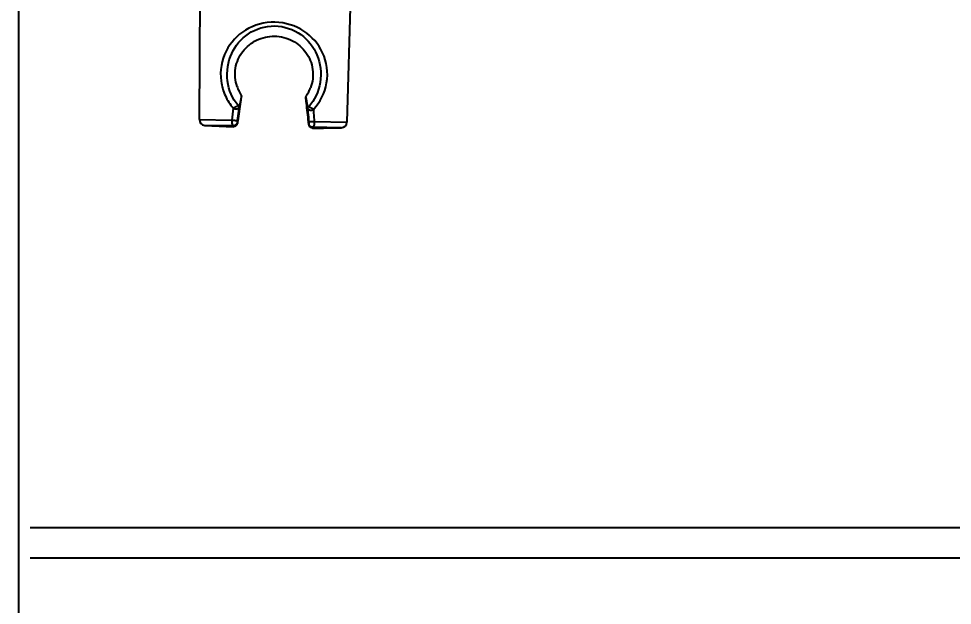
# Model space of a CAD drawing. Header units: inches. Extents: x -192760 to -100777, y -168280 to -114728.
# Drawn here: x -129702.8 to -129456.9, y -119676 to -119521.5 of the extents above; entities that cross this region are included whole.
import ezdxf

# ---------------------------------------------------------------- set-up
doc = ezdxf.new("R2010")
doc.units = ezdxf.units.IN
doc.header["$LTSCALE"] = 50
doc.header["$MEASUREMENT"] = 0
doc.layers.add('도면층2', color=2, linetype='Continuous')
doc.layers.add('도면층6', color=6, linetype='Continuous')
doc.styles.add('스타일1', font='HY울릉도M.TTF')
doc.dimstyles.new('404040', dxfattribs={"dimscale": 40, "dimtxt": 2.5, "dimasz": 2.5, "dimexe": 1.25, "dimexo": 2, "dimtad": 1, "dimdec": 0, "dimtxsty": '스타일1', "dimblk": 'DOTSMALL', "dimcen": 2.5, "dimclrd": 1, "dimclre": 1, "dimclrt": 2, "dimadec": 0, "dimazin": 0, "dimtfac": 1, "dimtdec": 0, "dimtix": 1, "dimtmove": 0, "dimatfit": 3, "dimldrblk": 'DOTSMALL', "dimfxl": 0, "dimarcsym": 0})

# ---------------------------------------------------------------- blocks, each defined once
blk = doc.blocks.new('_DOTSMALL')
at = {"color": 0, "linetype": 'ByBlock', "const_width": 0.5}
blk.add_lwpolyline([(-0.0625, 0, 1), (0.0625, 0, 1)], format="xyb", close=True, dxfattribs=at)
blk = doc.blocks.new('*D60')
at = {"layer": 'Defpoints', "color": 0}
for p in [(-129702.77, -118878.48), (-129702.77, -120978.48), (-129307.23, -120978.48)]:
    blk.add_point(p, dxfattribs=at)
at = {"layer": '도면층2', "color": 1, "lineweight": -2}
for p, q in [((-129622.77, -118878.48), (-129257.23, -118878.48)), ((-129307.23, -118878.48), (-129307.23, -120978.48)), ((-129622.77, -120978.48), (-129257.23, -120978.48))]:
    blk.add_line(p, q, dxfattribs=at)
at = {"layer": '도면층2', "color": 1, "lineweight": -2, "xscale": 100, "yscale": 100, "zscale": 100}
for p, rotation in [((-129307.23, -118878.48), 90), ((-129307.23, -120978.48), 270)]:
    blk.add_blockref('_DOTSMALL', p, dxfattribs=dict(at, rotation=rotation))
at = {"layer": '도면층2', "color": 2, "insert": (-129384.22, -119928.48), "char_height": 100, "attachment_point": 5, "rotation": 90, "style": '스타일1'}
blk.add_mtext('2100', dxfattribs=at)

msp = doc.modelspace()

# ---------------------------------------------------------------- linework, layer by layer
at = {"layer": '도면층2'}
msp.add_line((-129702.77, -118878.48), (-129702.77, -120978.48), dxfattribs=at)
at = {"layer": '도면층6'}
for p, q in [((-129655.18, -119548.1), (-129654.95, -119507.83)), ((-129615.16, -119508.52), (-129616.34, -119548.78)), ((-129655.18, -119548.1), (-129646.67, -119548.25)), ((-129624.84, -119548.63), (-129616.34, -119548.78)), ((-129646.21, -119549.74), (-129653.76, -119549.61)), ((-129617.8, -119550.24), (-129625.36, -119550.1)), ((-129699.77, -119655.48), (-129102.77, -119655.48)), ((-129699.77, -119663.48), (-129102.77, -119663.48))]:
    msp.add_line(p, q, dxfattribs=at)
for centre, radius, start, end in [((-129653.68, -119548.11), 1.5, 179.6772, 266.8389), ((-129617.84, -119548.74), 1.5, 271.1611, 358.3228), ((-129627.47, -119073.52), 476.81, 266.8389, 267.7467), ((-129627.47, -119073.52), 476.81, 270.2533, 271.1611)]:
    msp.add_arc(centre, radius, start, end, dxfattribs=at)
at = {"layer": '도면층6', "extrusion": (0, 0, -1)}
for centre, major_axis, ratio, start_param, end_param in [((-129646.11, -119548.25), (0.994, -0.113), 0.079026, 0.002494, 2.16323), ((-129646.17, -119548.74), (0.998, -0.062), 0.999528, 0.052272, 1.547925), ((-129625.4, -119548.61), (0.997, 0.078), 0.079026, 0.978362, 3.139099), ((-129625.36, -119549.1), (1, 0.027), 0.999528, 1.593667, 3.08932)]:
    msp.add_ellipse(centre, major_axis=major_axis, ratio=ratio, start_param=start_param, end_param=end_param, dxfattribs=at)
at = {"layer": '도면층6'}
for points, knots in [([(-129625.11, -119545.39), (-129623.37, -119543.51), (-129622.15, -119541.13), (-129621.21, -119535.73), (-129621.65, -119532.84), (-129623.83, -119528.17), (-129625.52, -119526.21), (-129629.82, -119523.37), (-129632.51, -119522.5), (-129638.06, -119522.4), (-129640.78, -119523.17), (-129645.23, -119525.88), (-129646.97, -119527.77), (-129649.32, -119532.37), (-129649.85, -119535.21), (-129649.28, -119539.32), (-129648.89, -119540.62), (-129647.81, -119542.99), (-129647.13, -119544.05), (-129646.29, -119545.02)], [0, 0, 0, 0, 0.125, 0.125, 0.25, 0.25, 0.375, 0.375, 0.5, 0.5, 0.625, 0.625, 0.75, 0.75, 0.875, 0.875, 0.9375, 0.9375, 1, 1, 1, 1]), ([(-129644.99, -119544.37), (-129646.46, -119542.57), (-129647.44, -119540.39), (-129648.09, -119535.41), (-129647.65, -119532.8), (-129645.71, -119528.56), (-129644.22, -119526.79), (-129640.31, -119524.17), (-129637.87, -119523.39), (-129632.82, -119523.47), (-129630.38, -119524.34), (-129626.56, -119527.08), (-129625.13, -119528.9), (-129623.32, -119533.22), (-129622.98, -119535.82), (-129623.8, -119540.79), (-129624.85, -119542.94), (-129626.39, -119544.69)], [0, 0, 0, 0, 0.125, 0.125, 0.25, 0.25, 0.375, 0.375, 0.5, 0.5, 0.625, 0.625, 0.75, 0.75, 0.875, 0.875, 1, 1, 1, 1]), ([(-129645.26, -119539.38), (-129645.79, -119537.84), (-129645.94, -119536.15), (-129645.39, -119532.92), (-129644.71, -119531.4), (-129642.79, -119528.9), (-129641.55, -119527.87), (-129638.66, -119526.47), (-129637.02, -119526.1), (-129633.73, -119526.15), (-129632.1, -119526.58), (-129629.26, -119528.08), (-129628.04, -119529.15), (-129626.21, -119531.73), (-129625.59, -119533.25), (-129625.15, -119536.49), (-129625.35, -119538.19), (-129625.94, -119539.72)], [0, 0, 0, 0, 0.125, 0.125, 0.25, 0.25, 0.375, 0.375, 0.5, 0.5, 0.625, 0.625, 0.75, 0.75, 0.875, 0.875, 1, 1, 1, 1]), ([(-129645.26, -119539.38), (-129645.13, -119539.77), (-129644.97, -119540.17), (-129644.79, -119540.54), (-129644.69, -119540.77), (-129644.58, -119540.99), (-129644.41, -119541.33), (-129644.33, -119541.46), (-129644.23, -119541.65), (-129644.19, -119541.72), (-129644.15, -119541.82), (-129644.13, -119541.85), (-129644.12, -119541.88), (-129644.12, -119541.88), (-129644.12, -119541.89)], [0, 0, 0, 0, 0.388152, 0.388152, 0.388152, 0.616765, 0.616765, 0.777429, 0.777429, 0.886103, 0.886103, 0.969118, 0.969118, 1, 1, 1, 1]), ([(-129644.12, -119541.89), (-129644.2, -119542.4), (-129644.27, -119542.92), (-129644.47, -119544.26), (-129644.59, -119545.09), (-129644.83, -119546.74), (-129644.96, -119547.57), (-129645.08, -119548.39)], [0, 0, 0, 0, 0.236987, 0.236987, 0.618494, 0.618494, 1, 1, 1, 1]), ([(-129644.12, -119541.89), (-129644.18, -119542.2), (-129644.24, -119542.5), (-129644.36, -119543.09), (-129644.42, -119543.37), (-129644.55, -119544.01), (-129644.63, -119544.35), (-129644.7, -119544.69)], [0, 0, 0, 0, 0.305536, 0.305536, 0.611071, 0.611071, 1, 1, 1, 1]), ([(-129627.17, -119542.18), (-129627.17, -119542.17), (-129627.16, -119542.15), (-129627.12, -119542.07), (-129627.09, -119542.02), (-129627.01, -119541.87), (-129626.94, -119541.76), (-129626.76, -119541.45), (-129626.64, -119541.24), (-129626.36, -119540.7), (-129626.19, -119540.34), (-129626.01, -119539.9), (-129625.98, -119539.81), (-129625.94, -119539.72)], [0, 0, 0, 0, 0.089447, 0.089447, 0.177638, 0.177638, 0.324924, 0.324924, 0.555389, 0.555389, 0.908801, 0.908801, 1, 1, 1, 1]), ([(-129627.17, -119542.18), (-129627.12, -119542.5), (-129627.07, -119542.8), (-129626.97, -119543.39), (-129626.92, -119543.68), (-129626.81, -119544.32), (-129626.75, -119544.66), (-129626.69, -119545)], [0, 0, 0, 0, 0.305536, 0.305536, 0.611071, 0.611071, 1, 1, 1, 1]), ([(-129626.44, -119548.72), (-129626.53, -119547.89), (-129626.62, -119547.07), (-129626.81, -119545.41), (-129626.9, -119544.59), (-129627.05, -119543.23), (-129627.11, -119542.71), (-129627.17, -119542.18)], [0, 0, 0, 0, 0.379571, 0.379571, 0.759145, 0.759145, 1, 1, 1, 1]), ([(-129644.73, -119544.7), (-129644.77, -119544.83), (-129644.83, -119544.95), (-129644.98, -119545.13), (-129645.06, -119545.2), (-129645.22, -119545.3), (-129645.3, -119545.33), (-129645.46, -119545.37), (-129645.53, -119545.38), (-129645.69, -119545.37), (-129645.77, -119545.36), (-129645.92, -119545.31), (-129645.98, -119545.28), (-129646.14, -119545.18), (-129646.22, -119545.1), (-129646.29, -119545.02)], [0, 0, 0, 0, 0.230618, 0.230618, 0.397011, 0.397011, 0.527101, 0.527101, 0.63458, 0.63458, 0.74245, 0.74245, 0.84529, 0.84529, 1, 1, 1, 1]), ([(-129645.12, -119548.36), (-129645.02, -119547.53), (-129644.93, -119546.7), (-129644.79, -119545.47), (-129644.75, -119545.08), (-129644.7, -119544.69)], [0, 0, 0, 0, 0.679738, 0.679738, 1, 1, 1, 1]), ([(-129626.69, -119545), (-129626.66, -119545.4), (-129626.62, -119545.8), (-129626.53, -119547.03), (-129626.46, -119547.86), (-129626.4, -119548.69)], [0, 0, 0, 0, 0.323708, 0.323708, 1, 1, 1, 1]), ([(-129625.11, -119545.39), (-129625.18, -119545.46), (-129625.25, -119545.53), (-129625.41, -119545.63), (-129625.49, -119545.66), (-129625.65, -119545.71), (-129625.74, -119545.72), (-129625.9, -119545.72), (-129625.97, -119545.71), (-129626.13, -119545.66), (-129626.21, -119545.62), (-129626.37, -119545.51), (-129626.45, -119545.42), (-129626.58, -119545.23), (-129626.63, -119545.13), (-129626.66, -119545.02)], [0, 0, 0, 0, 0.141637, 0.141637, 0.257899, 0.257899, 0.375195, 0.375195, 0.478308, 0.478308, 0.612493, 0.612493, 0.799216, 0.799216, 1, 1, 1, 1]), ([(-129624.84, -119548.63), (-129624.9, -119547.88), (-129624.97, -119547.13), (-129625.06, -119546.05), (-129625.08, -119545.72), (-129625.11, -119545.39)], [0, 0, 0, 0, 0.694696, 0.694696, 1, 1, 1, 1]), ([(-129646.67, -119548.25), (-129646.68, -119548.44), (-129646.68, -119548.82), (-129646.58, -119549.28), (-129646.43, -119549.64), (-129646.29, -119549.7), (-129646.21, -119549.74)], [0, 0, 0, 0, 0.240521, 0.499969, 0.702703, 1, 1, 1, 1]), ([(-129645.26, -119549.23), (-129645.25, -119549.29), (-129645.33, -119549.42), (-129645.54, -119549.81), (-129645.97, -119549.92), (-129646.22, -119549.96)], [0, 0, 0, 0, 0.386724, 0.719377, 1, 1, 1, 1]), ([(-129645.15, -119548.89), (-129645.16, -119548.95), (-129645.18, -119549.08), (-129645.19, -119549.12), (-129645.19, -119549.06), (-129645.18, -119548.92), (-129645.17, -119548.86)], [0, 0, 0, 0, 0.262486, 0.499999, 0.762944, 1, 1, 1, 1]), ([(-129645.17, -119548.86), (-129645.17, -119548.85), (-129645.17, -119548.84), (-129645.16, -119548.77), (-129645.16, -119548.73), (-129645.15, -119548.63), (-129645.14, -119548.59), (-129645.13, -119548.49), (-129645.13, -119548.44), (-129645.12, -119548.38), (-129645.12, -119548.37), (-129645.12, -119548.36)], [0, 0, 0, 0, 0.295215, 0.295215, 0.58788, 0.58788, 0.791022, 0.791022, 0.965739, 0.965739, 1, 1, 1, 1]), ([(-129645.08, -119548.39), (-129645.08, -119548.45), (-129645.09, -119548.5), (-129645.11, -119548.59), (-129645.11, -119548.64), (-129645.12, -119548.72), (-129645.13, -119548.76), (-129645.14, -119548.82), (-129645.14, -119548.85), (-129645.15, -119548.88), (-129645.15, -119548.88), (-129645.15, -119548.89)], [0, 0, 0, 0, 0.185106, 0.185106, 0.368737, 0.368737, 0.574714, 0.574714, 0.819247, 0.819247, 1, 1, 1, 1]), ([(-129626.39, -119549.21), (-129626.39, -119549.21), (-129626.39, -119549.21), (-129626.39, -119549.18), (-129626.39, -119549.15), (-129626.4, -119549.08), (-129626.41, -119549.05), (-129626.41, -119548.96), (-129626.42, -119548.92), (-129626.43, -119548.82), (-129626.44, -119548.77), (-129626.44, -119548.72)], [0, 0, 0, 0, 0.180753, 0.180753, 0.425286, 0.425286, 0.631263, 0.631263, 0.814894, 0.814894, 1, 1, 1, 1]), ([(-129626.4, -119548.69), (-129626.4, -119548.7), (-129626.4, -119548.71), (-129626.39, -119548.77), (-129626.39, -119548.82), (-129626.38, -119548.91), (-129626.38, -119548.96), (-129626.37, -119549.06), (-129626.37, -119549.1), (-129626.36, -119549.16), (-129626.36, -119549.18), (-129626.36, -119549.18)], [0, 0, 0, 0, 0.034261, 0.034261, 0.208978, 0.208978, 0.41212, 0.41212, 0.704785, 0.704785, 1, 1, 1, 1]), ([(-129626.36, -119549.18), (-129626.36, -119549.25), (-129626.35, -119549.39), (-129626.35, -119549.44), (-129626.36, -119549.4), (-129626.38, -119549.28), (-129626.39, -119549.21)], [0, 0, 0, 0, 0.237052, 0.500001, 0.737509, 1, 1, 1, 1]), ([(-129625.36, -119550.1), (-129625.27, -119550.07), (-129625.13, -119550.01), (-129624.96, -119549.66), (-129624.85, -119549.2), (-129624.84, -119548.82), (-129624.84, -119548.63)], [0, 0, 0, 0, 0.297182, 0.499665, 0.759323, 1, 1, 1, 1]), ([(-129646.21, -119549.74), (-129646.21, -119549.81), (-129646.22, -119549.95), (-129646.22, -119549.97), (-129646.21, -119549.96)], [0, 0, 0, 0, 0.527377, 1, 1, 1, 1]), ([(-129625.36, -119550.33), (-129625.6, -119550.28), (-129626.02, -119550.16), (-129626.23, -119549.75), (-129626.3, -119549.62), (-129626.28, -119549.56)], [0, 0, 0, 0, 0.280623, 0.613276, 1, 1, 1, 1])]:
    msp.add_open_spline(points, degree=3, knots=knots, dxfattribs=at)
for points, degree in [([(-129646.29, -119545.02), (-129646.42, -119546.1), (-129646.55, -119547.18), (-129646.67, -119548.25)], 3), ([(-129646.29, -119545.02), (-129644.99, -119544.37)], 1), ([(-129644.7, -119544.71), (-129644.8, -119544.6), (-129644.9, -119544.48), (-129644.99, -119544.37)], 3), ([(-129644.7, -119544.69), (-129644.7, -119544.7), (-129644.71, -119544.69), (-129644.73, -119544.68)], 3), ([(-129626.66, -119545), (-129626.68, -119545.01), (-129626.69, -119545.01), (-129626.69, -119545)], 3), ([(-129626.39, -119544.69), (-129626.48, -119544.8), (-129626.58, -119544.91), (-129626.68, -119545.02)], 3), ([(-129625.11, -119545.39), (-129626.39, -119544.69)], 1), ([(-129625.36, -119550.33), (-129625.35, -119550.35), (-129625.36, -119550.23), (-129625.36, -119550.1)], 3)]:
    msp.add_open_spline(points, degree=degree, dxfattribs=at)

# ---------------------------------------------------------------- dimensions: what is measured, and where the dimension line sits
at = {"layer": '도면층2'}
dim = msp.add_linear_dim(base=(-129307.23, -120978.48), p1=(-129702.77, -118878.48), p2=(-129702.77, -120978.48), angle=90, dimstyle='404040', override={"dimfxl": 2, "dimarcsym": 2}, dxfattribs=at)
dim.commit()
dim.dimension.update_dxf_attribs({"geometry": '*D60', "text_midpoint": (-129384.22, -119928.48)})

doc.saveas('drawing.dxf')
